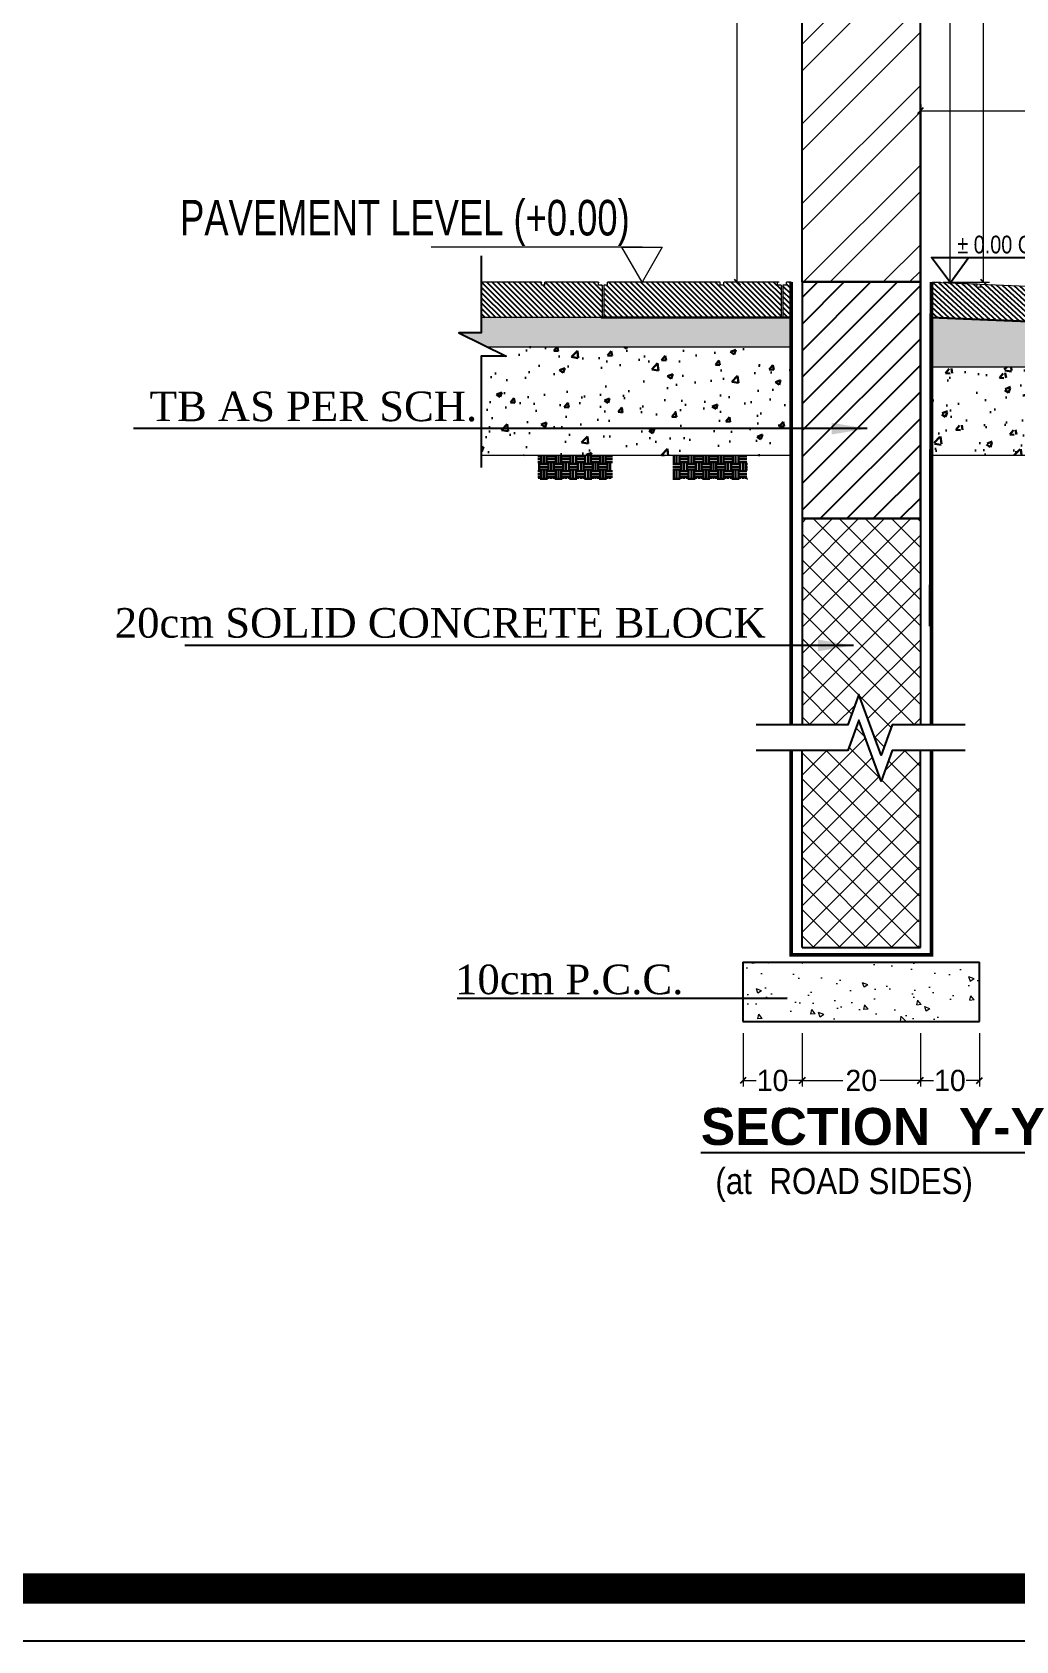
# Model space of a CAD drawing. Header units: centimetres. Extents: x 7997 to 116674, y 1017 to 13844.
# Drawn here: x 112222 to 113054, y 8084 to 9444 of the extents above; entities that cross this region are included whole.
import ezdxf

# ---------------------------------------------------------------- set-up
doc = ezdxf.new("R2010")
doc.units = ezdxf.units.CM
doc.header["$LTSCALE"] = 200
doc.header["$PDMODE"] = 2
for name, color, linetype, lineweight in [('A-DIM-IN', 1, 'Continuous', 5), ('HA', 251, 'Continuous', 0), ('HAT', 8, 'Continuous', 9), ('HATCH', 8, 'Continuous', 5), ('TEXT', 6, 'Continuous', 18), ('W', 2, 'Continuous', 20), ('WALL', 3, 'Continuous', 25), ('WLL', 6, 'Continuous', 30)]:
    doc.layers.add(name, color=color, linetype=linetype, lineweight=lineweight)
for name, color, linetype in [('A_DIM-AXIS', 1, 'Continuous'), ('ARROW', 8, 'Continuous'), ('COL', 1, 'Continuous'), ('CONC', 3, 'Continuous'), ('DIM', 11, 'Continuous'), ('L-LANDSCAPE', 11, 'Continuous'), ('MAMBARENE', 7, 'Continuous'), ('Section', 7, 'Continuous'), ('STT-COL-DET', 5, 'Continuous'), ('TITEL', 4, 'Continuous')]:
    doc.layers.add(name, color=color, linetype=linetype)
doc.styles.add('EN-SCL-DIM', font='swisscl.ttf')
doc.styles.add('SANSSERIFBOLD', font='SASB____.pfb', dxfattribs={"height": 0.7})
doc.styles.get("Standard").update_dxf_attribs({"font": 'arial.ttf'})
doc.styles.add('STYLE1', font='times.ttf')
doc.styles.add('T2', font='')
doc.styles.add('XX-Z6-101$0$Arial-0.8', font='arial.ttf', dxfattribs={"width": 0.8})
doc.styles.get('T2').set_extended_font_data('Elisia')
doc.dimstyles.new('5TH', dxfattribs={"dimtxt": 18, "dimasz": 5, "dimexe": 5, "dimexo": 10, "dimgap": 1, "dimtad": 0, "dimdec": 0, "dimlfac": 0.2, "dimdsep": 46, "dimtxsty": 'T2', "dimblk1": 'OBLIQUE', "dimblk2": 'OBLIQUE', "dimsah": 1, "dimcen": 0.09, "dimclrd": 4, "dimclre": 4, "dimclrt": 11, "dimadec": 0, "dimazin": 0, "dimtfac": 1, "dimtdec": 0, "dimtofl": 0, "dimtmove": 1, "dimatfit": 2, "dimldrblk": 'OPEN30', "dimfxl": 0, "dimtolj": 1, "dimtzin": 0, "dimlwd": 5, "dimlwe": 5, "dimarcsym": 0})
doc.dimstyles.new('D15-1-100', dxfattribs={"dimtxt": 3, "dimasz": 4, "dimexe": 0.1, "dimexo": 0.25, "dimgap": 3, "dimtad": 1, "dimdec": 0, "dimzin": 3, "dimdsep": 46, "dimlunit": 4, "dimtxsty": 'Standard', "dimblk2": 'OBLIQUE', "dimcen": 0, "dimclrd": 8, "dimclre": 8, "dimclrt": 256, "dimadec": 0, "dimazin": 0, "dimtfac": 1, "dimtdec": 0, "dimtix": 1, "dimtmove": 2, "dimatfit": 3, "dimfxl": 0, "dimtolj": 1, "dimtzin": 13, "dimlwd": -1, "dimlwe": -1, "dimarcsym": 0})
doc.dimstyles.new('NORMAL', dxfattribs={"dimtxt": 18, "dimasz": 5, "dimexe": 5, "dimexo": 5, "dimgap": 1, "dimtad": 0, "dimdec": 0, "dimdsep": 46, "dimtxsty": 'T2', "dimblk1": 'OBLIQUE', "dimblk2": 'OBLIQUE', "dimsah": 1, "dimcen": 0.09, "dimclrd": 4, "dimclre": 4, "dimclrt": 6, "dimadec": 0, "dimazin": 0, "dimtfac": 1, "dimtdec": 0, "dimtofl": 0, "dimtmove": 1, "dimatfit": 2, "dimldrblk": 'OPEN30', "dimfxl": 0, "dimtolj": 1, "dimtzin": 0, "dimlwd": 5, "dimlwe": 5, "dimarcsym": 0})

# ---------------------------------------------------------------- blocks, each defined once
blk = doc.blocks.new('_OBLIQUE')
at = {"color": 0, "linetype": 'ByBlock'}
blk.add_line((-0.5, -0.5), (0.5, 0.5), dxfattribs=at)
blk = doc.blocks.new('*D1553')
at = {"layer": 'Defpoints', "color": 0, "transparency": 16777216}
for p in [(112823.6, 8607.6), (112873.6, 8607.6), (112823.6, 8557.6)]:
    blk.add_point(p, dxfattribs=at)
at = {"layer": 'DIM', "color": 4, "lineweight": 5, "transparency": 16777216}
for p, q in [((112823.6, 8597.6), (112823.6, 8552.6)), ((112873.6, 8597.6), (112873.6, 8552.6)), ((112823.6, 8557.6), (112834.7, 8557.6)), ((112873.6, 8557.6), (112862.4, 8557.6))]:
    blk.add_line(p, q, dxfattribs=at)
at = {"layer": 'DIM', "color": 4, "lineweight": 5, "transparency": 16777216, "xscale": 5, "yscale": 5, "zscale": 5, "rotation": 180}
blk.add_blockref('_OBLIQUE', (112823.6, 8557.6), dxfattribs=at)
at = {"layer": 'DIM', "color": 4, "lineweight": 5, "transparency": 16777216, "xscale": 5, "yscale": 5, "zscale": 5}
blk.add_blockref('_OBLIQUE', (112873.6, 8557.6), dxfattribs=at)
at = {"layer": 'DIM', "color": 11, "transparency": 16777216, "insert": (112848.6, 8557.6), "char_height": 18, "attachment_point": 5, "style": 'T2'}
blk.add_mtext('\\A1;10', dxfattribs=at)
blk = doc.blocks.new('_Open30')
at = {"color": 0, "linetype": 'ByBlock', "lineweight": -2}
for p, q in [((-1, 0.27), (0, 0)), ((0, 0), (-1, -0.27)), ((0, 0), (-1, 0))]:
    blk.add_line(p, q, dxfattribs=at)
blk = doc.blocks.new('*D1554')
at = {"layer": 'Defpoints', "color": 0, "transparency": 16777216}
for p in [(112973.6, 8607.6), (113023.6, 8607.6), (113023.6, 8557.6)]:
    blk.add_point(p, dxfattribs=at)
at = {"layer": 'DIM', "color": 4, "lineweight": 5, "transparency": 16777216}
for p, q in [((112973.6, 8597.6), (112973.6, 8552.6)), ((113023.6, 8597.6), (113023.6, 8552.6)), ((112973.6, 8557.6), (112984.7, 8557.6)), ((113023.6, 8557.6), (113012.4, 8557.6))]:
    blk.add_line(p, q, dxfattribs=at)
at = {"layer": 'DIM', "color": 4, "lineweight": 5, "transparency": 16777216, "xscale": 5, "yscale": 5, "zscale": 5, "rotation": 180}
blk.add_blockref('_OBLIQUE', (112973.6, 8557.6), dxfattribs=at)
at = {"layer": 'DIM', "color": 4, "lineweight": 5, "transparency": 16777216, "xscale": 5, "yscale": 5, "zscale": 5}
blk.add_blockref('_OBLIQUE', (113023.6, 8557.6), dxfattribs=at)
at = {"layer": 'DIM', "color": 11, "transparency": 16777216, "insert": (112998.6, 8557.6), "char_height": 18, "attachment_point": 5, "style": 'T2'}
blk.add_mtext('\\A1;10', dxfattribs=at)
blk = doc.blocks.new('*D1555')
at = {"layer": 'Defpoints', "color": 0, "transparency": 16777216}
for p in [(112873.6, 8607.6), (112973.6, 8607.6), (112973.6, 8557.6)]:
    blk.add_point(p, dxfattribs=at)
at = {"layer": 'DIM', "color": 4, "lineweight": 5, "transparency": 16777216}
for p, q in [((112873.6, 8597.6), (112873.6, 8552.6)), ((112973.6, 8597.6), (112973.6, 8552.6)), ((112873.6, 8557.6), (112908, 8557.6)), ((112973.6, 8557.6), (112939.2, 8557.6))]:
    blk.add_line(p, q, dxfattribs=at)
at = {"layer": 'DIM', "color": 4, "lineweight": 5, "transparency": 16777216, "xscale": 5, "yscale": 5, "zscale": 5, "rotation": 180}
blk.add_blockref('_OBLIQUE', (112873.6, 8557.6), dxfattribs=at)
at = {"layer": 'DIM', "color": 4, "lineweight": 5, "transparency": 16777216, "xscale": 5, "yscale": 5, "zscale": 5}
blk.add_blockref('_OBLIQUE', (112973.6, 8557.6), dxfattribs=at)
at = {"layer": 'DIM', "color": 11, "transparency": 16777216, "insert": (112923.6, 8557.6), "char_height": 18, "attachment_point": 5, "style": 'T2'}
blk.add_mtext('\\A1;20', dxfattribs=at)
blk = doc.blocks.new('*X1551')
at = {"color": 0}
for p, q in [((-5507.6, 1093.8), (-5500, 1093.8)), ((-5496.9, 1071.9), (-5496.9, 1094.5)), ((-5487.5, 1071.9), (-5487.5, 1094.5)), ((-5478.1, 1071.9), (-5478.1, 1094.5)), ((-5475, 1093.8), (-5450, 1093.8)), ((-5446.9, 1071.9), (-5446.9, 1094.5)), ((-5437.5, 1071.9), (-5437.5, 1094.5)), ((-5428.1, 1071.9), (-5428.1, 1094.5)), ((-5425, 1093.8), (-5400, 1093.8)), ((-5396.9, 1071.9), (-5396.9, 1094.5)), ((-5387.5, 1071.9), (-5387.5, 1094.5)), ((-5378.1, 1071.9), (-5378.1, 1094.5)), ((-5375, 1093.8), (-5350, 1093.8)), ((-5346.9, 1071.9), (-5346.9, 1094.5)), ((-5337.5, 1071.9), (-5337.5, 1094.5)), ((-5328.1, 1071.9), (-5328.1, 1094.5)), ((-5325, 1093.8), (-5300, 1093.8)), ((-5296.9, 1071.9), (-5296.9, 1094.5)), ((-5287.5, 1071.9), (-5287.5, 1094.5)), ((-5278.1, 1071.9), (-5278.1, 1094.5)), ((-5275, 1093.8), (-5254.4, 1093.8)), ((-5050.8, 1093.8), (-5050, 1093.8)), ((-5046.9, 1071.9), (-5046.9, 1094.5)), ((-5037.5, 1071.9), (-5037.5, 1094.5)), ((-5028.1, 1071.9), (-5028.1, 1094.5)), ((-5025, 1093.8), (-5000, 1093.8)), ((-4996.9, 1071.9), (-4996.9, 1094.5)), ((-4987.5, 1071.9), (-4987.5, 1094.5)), ((-4978.1, 1071.9), (-4978.1, 1094.5)), ((-4975, 1093.8), (-4950, 1093.8)), ((-4946.9, 1071.9), (-4946.9, 1094.5)), ((-4937.5, 1071.9), (-4937.5, 1094.5)), ((-4928.1, 1071.9), (-4928.1, 1094.5)), ((-4925, 1093.8), (-4900, 1093.8)), ((-4896.9, 1071.9), (-4896.9, 1094.5)), ((-4887.5, 1071.9), (-4887.5, 1094.5)), ((-4878.1, 1071.9), (-4878.1, 1094.5)), ((-4875, 1093.8), (-4850, 1093.8)), ((-4846.9, 1071.9), (-4846.9, 1094.5)), ((-4837.5, 1071.9), (-4837.5, 1094.5)), ((-4828.1, 1071.9), (-4828.1, 1094.5)), ((-4825, 1093.8), (-4800, 1093.8)), ((-5507.6, 1084.4), (-5500, 1084.4)), ((-5507.6, 1075), (-5500, 1075)), ((-5507.6, 1043.8), (-5500, 1043.8)), ((-5503.1, 1046.9), (-5503.1, 1071.9)), ((-5500, 1068.8), (-5475, 1068.8)), ((-5500, 1059.4), (-5475, 1059.4)), ((-5500, 1050), (-5475, 1050)), ((-5496.9, 1021.9), (-5496.9, 1046.9)), ((-5487.5, 1021.9), (-5487.5, 1046.9)), ((-5478.1, 1021.9), (-5478.1, 1046.9)), ((-5475, 1084.4), (-5450, 1084.4)), ((-5475, 1075), (-5450, 1075)), ((-5475, 1043.8), (-5450, 1043.8)), ((-5471.9, 1046.9), (-5471.9, 1071.9)), ((-5462.5, 1046.9), (-5462.5, 1071.9)), ((-5453.1, 1046.9), (-5453.1, 1071.9)), ((-5450, 1068.8), (-5425, 1068.8)), ((-5450, 1059.4), (-5425, 1059.4)), ((-5450, 1050), (-5425, 1050)), ((-5446.9, 1021.9), (-5446.9, 1046.9)), ((-5437.5, 1021.9), (-5437.5, 1046.9)), ((-5428.1, 1021.9), (-5428.1, 1046.9)), ((-5425, 1084.4), (-5400, 1084.4)), ((-5425, 1075), (-5400, 1075)), ((-5425, 1043.8), (-5400, 1043.8)), ((-5421.9, 1046.9), (-5421.9, 1071.9)), ((-5412.5, 1046.9), (-5412.5, 1071.9)), ((-5403.1, 1046.9), (-5403.1, 1071.9)), ((-5400, 1068.8), (-5375, 1068.8)), ((-5400, 1059.4), (-5375, 1059.4)), ((-5400, 1050), (-5375, 1050)), ((-5396.9, 1021.9), (-5396.9, 1046.9)), ((-5387.5, 1021.9), (-5387.5, 1046.9)), ((-5378.1, 1021.9), (-5378.1, 1046.9)), ((-5375, 1084.4), (-5350, 1084.4)), ((-5375, 1075), (-5350, 1075)), ((-5375, 1043.8), (-5350, 1043.8)), ((-5371.9, 1046.9), (-5371.9, 1071.9)), ((-5362.5, 1046.9), (-5362.5, 1071.9)), ((-5353.1, 1046.9), (-5353.1, 1071.9)), ((-5350, 1068.8), (-5325, 1068.8)), ((-5350, 1059.4), (-5325, 1059.4)), ((-5350, 1050), (-5325, 1050)), ((-5346.9, 1021.9), (-5346.9, 1046.9)), ((-5337.5, 1021.9), (-5337.5, 1046.9)), ((-5328.1, 1021.9), (-5328.1, 1046.9)), ((-5325, 1084.4), (-5300, 1084.4)), ((-5325, 1075), (-5300, 1075)), ((-5325, 1043.8), (-5300, 1043.8)), ((-5321.9, 1046.9), (-5321.9, 1071.9)), ((-5312.5, 1046.9), (-5312.5, 1071.9)), ((-5303.1, 1046.9), (-5303.1, 1071.9)), ((-5300, 1068.8), (-5275, 1068.8)), ((-5300, 1059.4), (-5275, 1059.4)), ((-5300, 1050), (-5275, 1050)), ((-5296.9, 1021.9), (-5296.9, 1046.9)), ((-5287.5, 1021.9), (-5287.5, 1046.9)), ((-5278.1, 1021.9), (-5278.1, 1046.9)), ((-5275, 1084.4), (-5254.4, 1084.4)), ((-5275, 1075), (-5254.4, 1075)), ((-5275, 1043.8), (-5254.4, 1043.8)), ((-5271.9, 1046.9), (-5271.9, 1071.9)), ((-5262.5, 1046.9), (-5262.5, 1071.9)), ((-5050.8, 1084.4), (-5050, 1084.4)), ((-5050.8, 1075), (-5050, 1075)), ((-5050.8, 1043.8), (-5050, 1043.8)), ((-5050, 1068.8), (-5025, 1068.8)), ((-5050, 1059.4), (-5025, 1059.4)), ((-5050, 1050), (-5025, 1050)), ((-5046.9, 1021.9), (-5046.9, 1046.9)), ((-5037.5, 1021.9), (-5037.5, 1046.9)), ((-5028.1, 1021.9), (-5028.1, 1046.9)), ((-5025, 1084.4), (-5000, 1084.4)), ((-5025, 1075), (-5000, 1075)), ((-5025, 1043.8), (-5000, 1043.8)), ((-5021.9, 1046.9), (-5021.9, 1071.9)), ((-5012.5, 1046.9), (-5012.5, 1071.9)), ((-5003.1, 1046.9), (-5003.1, 1071.9)), ((-5000, 1068.8), (-4975, 1068.8)), ((-5000, 1059.4), (-4975, 1059.4)), ((-5000, 1050), (-4975, 1050)), ((-4996.9, 1021.9), (-4996.9, 1046.9)), ((-4987.5, 1021.9), (-4987.5, 1046.9)), ((-4978.1, 1021.9), (-4978.1, 1046.9)), ((-4975, 1084.4), (-4950, 1084.4)), ((-4975, 1075), (-4950, 1075)), ((-4975, 1043.8), (-4950, 1043.8)), ((-4971.9, 1046.9), (-4971.9, 1071.9)), ((-4962.5, 1046.9), (-4962.5, 1071.9)), ((-4953.1, 1046.9), (-4953.1, 1071.9)), ((-4950, 1068.8), (-4925, 1068.8)), ((-4950, 1059.4), (-4925, 1059.4)), ((-4950, 1050), (-4925, 1050)), ((-4946.9, 1021.9), (-4946.9, 1046.9)), ((-4937.5, 1021.9), (-4937.5, 1046.9)), ((-4928.1, 1021.9), (-4928.1, 1046.9)), ((-4925, 1084.4), (-4900, 1084.4)), ((-4925, 1075), (-4900, 1075)), ((-4925, 1043.8), (-4900, 1043.8)), ((-4921.9, 1046.9), (-4921.9, 1071.9)), ((-4912.5, 1046.9), (-4912.5, 1071.9)), ((-4903.1, 1046.9), (-4903.1, 1071.9)), ((-4900, 1068.8), (-4875, 1068.8)), ((-4900, 1059.4), (-4875, 1059.4)), ((-4900, 1050), (-4875, 1050)), ((-4896.9, 1021.9), (-4896.9, 1046.9)), ((-4887.5, 1021.9), (-4887.5, 1046.9)), ((-4878.1, 1021.9), (-4878.1, 1046.9)), ((-4875, 1084.4), (-4850, 1084.4)), ((-4875, 1075), (-4850, 1075)), ((-4875, 1043.8), (-4850, 1043.8)), ((-4871.9, 1046.9), (-4871.9, 1071.9)), ((-4862.5, 1046.9), (-4862.5, 1071.9)), ((-4853.1, 1046.9), (-4853.1, 1071.9)), ((-4850, 1068.8), (-4825, 1068.8)), ((-4850, 1059.4), (-4825, 1059.4)), ((-4850, 1050), (-4825, 1050)), ((-4846.9, 1021.9), (-4846.9, 1046.9)), ((-4837.5, 1021.9), (-4837.5, 1046.9)), ((-4828.1, 1021.9), (-4828.1, 1046.9)), ((-4825, 1084.4), (-4800, 1084.4)), ((-4825, 1075), (-4800, 1075)), ((-4825, 1043.8), (-4800, 1043.8)), ((-4821.9, 1046.9), (-4821.9, 1071.9)), ((-4812.5, 1046.9), (-4812.5, 1071.9)), ((-4803.1, 1046.9), (-4803.1, 1071.9)), ((-4800, 1068.8), (-4797.5, 1068.8)), ((-4800, 1059.4), (-4797.5, 1059.4)), ((-4800, 1050), (-4797.5, 1050)), ((-5507.6, 1034.4), (-5500, 1034.4)), ((-5507.6, 1025), (-5500, 1025)), ((-5503.1, 1018.4), (-5503.1, 1021.9)), ((-5500, 1018.8), (-5475, 1018.8)), ((-5475, 1034.4), (-5450, 1034.4)), ((-5475, 1025), (-5450, 1025)), ((-5471.9, 1018.4), (-5471.9, 1021.9)), ((-5462.5, 1018.4), (-5462.5, 1021.9)), ((-5453.1, 1018.4), (-5453.1, 1021.9)), ((-5450, 1018.8), (-5425, 1018.8)), ((-5425, 1034.4), (-5400, 1034.4)), ((-5425, 1025), (-5400, 1025)), ((-5421.9, 1018.4), (-5421.9, 1021.9)), ((-5412.5, 1018.4), (-5412.5, 1021.9)), ((-5403.1, 1018.4), (-5403.1, 1021.9)), ((-5400, 1018.8), (-5375, 1018.8)), ((-5375, 1034.4), (-5350, 1034.4)), ((-5375, 1025), (-5350, 1025)), ((-5371.9, 1018.4), (-5371.9, 1021.9)), ((-5362.5, 1018.4), (-5362.5, 1021.9)), ((-5353.1, 1018.4), (-5353.1, 1021.9)), ((-5350, 1018.8), (-5325, 1018.8)), ((-5325, 1034.4), (-5300, 1034.4)), ((-5325, 1025), (-5300, 1025)), ((-5321.9, 1018.4), (-5321.9, 1021.9)), ((-5312.5, 1018.4), (-5312.5, 1021.9)), ((-5303.1, 1018.4), (-5303.1, 1021.9)), ((-5300, 1018.8), (-5275, 1018.8)), ((-5275, 1034.4), (-5254.4, 1034.4)), ((-5275, 1025), (-5254.4, 1025)), ((-5271.9, 1018.4), (-5271.9, 1021.9)), ((-5262.5, 1018.4), (-5262.5, 1021.9)), ((-5050.8, 1034.4), (-5050, 1034.4)), ((-5050.8, 1025), (-5050, 1025)), ((-5050, 1018.8), (-5025, 1018.8)), ((-5025, 1034.4), (-5000, 1034.4)), ((-5025, 1025), (-5000, 1025)), ((-5021.9, 1018.4), (-5021.9, 1021.9)), ((-5012.5, 1018.4), (-5012.5, 1021.9)), ((-5003.1, 1018.4), (-5003.1, 1021.9)), ((-5000, 1018.8), (-4975, 1018.8)), ((-4975, 1034.4), (-4950, 1034.4)), ((-4975, 1025), (-4950, 1025)), ((-4971.9, 1018.4), (-4971.9, 1021.9)), ((-4962.5, 1018.4), (-4962.5, 1021.9)), ((-4953.1, 1018.4), (-4953.1, 1021.9)), ((-4950, 1018.8), (-4925, 1018.8)), ((-4925, 1034.4), (-4900, 1034.4)), ((-4925, 1025), (-4900, 1025)), ((-4921.9, 1018.4), (-4921.9, 1021.9)), ((-4912.5, 1018.4), (-4912.5, 1021.9)), ((-4903.1, 1018.4), (-4903.1, 1021.9)), ((-4900, 1018.8), (-4875, 1018.8)), ((-4875, 1034.4), (-4850, 1034.4)), ((-4875, 1025), (-4850, 1025)), ((-4871.9, 1018.4), (-4871.9, 1021.9)), ((-4862.5, 1018.4), (-4862.5, 1021.9)), ((-4853.1, 1018.4), (-4853.1, 1021.9)), ((-4850, 1018.8), (-4825, 1018.8)), ((-4825, 1034.4), (-4800, 1034.4)), ((-4825, 1025), (-4800, 1025)), ((-4821.9, 1018.4), (-4821.9, 1021.9)), ((-4812.5, 1018.4), (-4812.5, 1021.9)), ((-4803.1, 1018.4), (-4803.1, 1021.9)), ((-4800, 1018.8), (-4797.5, 1018.8))]:
    blk.add_line(p, q, dxfattribs=at)
blk = doc.blocks.new('FDGG')
at = {"layer": 'A-DIM-IN', "color": 4, "ltscale": 1000}
blk.add_line((434234.7, -5693.8), (434829, -5693.8), dxfattribs=at)
blk.add_lwpolyline([(434234.7, -5792.5), (434291.7, -5693.8), (434177.7, -5693.8), (434234.7, -5792.5)], dxfattribs=at)
at = {"layer": 'A-DIM-IN', "ltscale": 1000, "style": 'EN-SCL-DIM'}
blk.add_attdef('TOPOFFENCE', (434212.9, -5661.1), '', height=100, dxfattribs=at)
blk = doc.blocks.new('*D1557')
at = {"layer": 'Defpoints', "color": 0, "transparency": 16777216}
for p in [(112973.6, 9377.2), (112973.6, 9339.6), (113450.1, 9339.6, 0)]:
    blk.add_point(p, dxfattribs=at)
at = {"layer": 'WALL', "color": 4, "lineweight": 5, "transparency": 16777216}
for p, q in [((112973.6, 9344.6), (112973.6, 9382.2)), ((113450.1, 9344.6), (113450.1, 9382.2)), ((112973.6, 9377.2), (113129.5, 9377.2)), ((113450.1, 9377.2), (113294.3, 9377.2))]:
    blk.add_line(p, q, dxfattribs=at)
at = {"layer": 'WALL', "color": 4, "lineweight": 5, "transparency": 16777216, "xscale": 5, "yscale": 5, "zscale": 5, "rotation": 180}
blk.add_blockref('_OBLIQUE', (112973.6, 9377.2), dxfattribs=at)
at = {"layer": 'WALL', "color": 4, "lineweight": 5, "transparency": 16777216, "xscale": 5, "yscale": 5, "zscale": 5}
blk.add_blockref('_OBLIQUE', (113450.1, 9377.2), dxfattribs=at)
at = {"layer": 'WALL', "color": 6, "transparency": 16777216, "insert": (113211.9, 9377.2), "char_height": 18, "attachment_point": 5, "style": 'T2'}
blk.add_mtext('\\A1;{\\fArial|b0|i0|c0|p34;\\H0.75x;\\W0.85;\\C11;VARIOUS WALK WAY}', dxfattribs=at)
blk = doc.blocks.new('*D1559')
at = {"layer": 'COL', "color": 4, "lineweight": 5, "transparency": 16777216}
for p, q in [((112863.6, 10433.1), (112813.6, 10433.1)), ((112818.6, 10433.1), (112818.6, 9857)), ((112818.6, 9232.6), (112818.6, 9808.7)), ((112854.2, 9232.6), (112813.6, 9232.6))]:
    blk.add_line(p, q, dxfattribs=at)
at = {"layer": 'Defpoints', "color": 0, "transparency": 16777216}
for p in [(112873.6, 10433.1), (112818.6, 9232.6), (112864.2, 9232.6)]:
    blk.add_point(p, dxfattribs=at)
at = {"layer": 'COL', "color": 4, "lineweight": 5, "transparency": 16777216, "xscale": 5, "yscale": 5, "zscale": 5}
for p, rotation in [((112818.6, 10433.1), 90), ((112818.6, 9232.6), 270)]:
    blk.add_blockref('_OBLIQUE', p, dxfattribs=dict(at, rotation=rotation))
at = {"layer": 'COL', "color": 11, "transparency": 16777216, "insert": (112818.6, 9832.9), "char_height": 18, "attachment_point": 5, "rotation": 90, "style": 'T2'}
blk.add_mtext('\\A1;240', dxfattribs=at)
blk = doc.blocks.new('*D1560')
at = {"layer": 'COL', "color": 4, "lineweight": 5, "transparency": 16777216}
for p, q in [((112983.6, 10533.1), (113032, 10533.1)), ((113027, 10533.1), (113027, 9907)), ((113027, 9232.6), (113027, 9858.7)), ((112993, 9232.6), (113032, 9232.6))]:
    blk.add_line(p, q, dxfattribs=at)
at = {"layer": 'Defpoints', "color": 0, "transparency": 16777216}
for p in [(112973.6, 10533.1), (112983, 9232.6), (113027, 9232.6)]:
    blk.add_point(p, dxfattribs=at)
at = {"layer": 'COL', "color": 4, "lineweight": 5, "transparency": 16777216, "xscale": 5, "yscale": 5, "zscale": 5}
for p, rotation in [((113027, 10533.1), 90), ((113027, 9232.6), 270)]:
    blk.add_blockref('_OBLIQUE', p, dxfattribs=dict(at, rotation=rotation))
at = {"layer": 'COL', "color": 11, "transparency": 16777216, "insert": (113027, 9882.9), "char_height": 18, "attachment_point": 5, "rotation": 90, "style": 'T2'}
blk.add_mtext('\\A1;260', dxfattribs=at)
blk = doc.blocks.new('08-TITLE SHEET-selattin', base_point=(45714.81, -203081.37))
at = {"color": 0}
blk.add_lwpolyline([(51244.81, -203081.37), (45714.81, -203081.37), (45714.81, -206921.37), (51244.81, -206921.37)], close=True, dxfattribs=at)
at = {"color": 0, "linetype": 'ByBlock', "const_width": 17.04}
blk.add_lwpolyline([(45744.29, -206891.89), (51215.34, -206891.89), (51215.34, -203110.84), (45744.29, -203110.84)], close=True, dxfattribs=at)
at = {"layer": 'HA', "ltscale": 1.2}
blk.add_lwpolyline([(45714.81, -203081.37), (51244.81, -203081.37), (51244.81, -206921.37), (45714.81, -206921.37)], close=True, dxfattribs=at)

msp = doc.modelspace()

# ---------------------------------------------------------------- hatches: boundary and pattern name
at = {"layer": 'A_DIM-AXIS'}
h = msp.add_hatch(dxfattribs=at)
h.set_pattern_fill('ANSI31', color=253, angle=90, style=0)
h.set_pattern_definition([(135, (-254057.245, -1210806.7048), (-2.24506403, -2.24506403), [])])
h.paths.add_polyline_path([(112938.3323, 9222.7689, 1), (112937.0218, 9222.7689, 1)], flags=16)
h.paths.add_polyline_path([(112706.013, 9230.0755), (112709.0086, 9230.0755), (112709.0086, 9232.5718), (112804.3673, 9232.5718), (112804.3673, 9230.0755), (112807.3628, 9230.0755), (112807.3628, 9232.5718), (112852.7955, 9232.5718), (112852.7955, 9230.0755), (112855.7911, 9230.0755), (112855.7911, 9202.6161), (112706.013, 9202.6161)])
h.paths.add_polyline_path([(112602.2146, 9232.5718), (112653.0914, 9232.5718), (112653.0914, 9230.0755), (112656.087, 9230.0755), (112656.087, 9232.5718), (112701.5196, 9232.5718), (112701.5196, 9230.0755), (112704.5152, 9230.0755), (112704.5152, 9202.6161), (112602.2146, 9202.6161)])
h.paths.add_polyline_path([(112864.2078, 9232.5718), (112864.2078, 9202.6161), (112857.2889, 9202.6161), (112857.2889, 9230.0755), (112860.2844, 9230.0755), (112860.2844, 9232.5718)])
h = msp.add_hatch(dxfattribs=at)
h.set_pattern_fill('ANSI31', color=253, angle=92.4538112, style=0)
h.set_pattern_definition([(137.45381124, (-201358.6674, -1226347.1578), (-2.146885283, -2.339125602), [])])
h.paths.add_polyline_path([(112982.5992, 9202.6727), (112983.8817, 9232.6009), (113021.6073, 9230.9842), (113021.5004, 9228.4902), (113024.4933, 9228.3619), (113024.6001, 9230.8559), (113069.9912, 9228.9108), (113069.8843, 9226.4168), (113072.8771, 9226.2885), (113071.7015, 9198.8544)])
at = {"layer": 'HAT'}
h = msp.add_hatch(dxfattribs=at)
h.set_pattern_fill('ANSI32', color=8, scale=5)
h.set_pattern_definition([(45, (8865.637, 1267.38), (-33.67596, 33.67596), []), (45, (8888.09, 1267.38), (-33.67596, 33.67596), [])])
h.paths.add_polyline_path([(112973.5831, 9232.6404), (112873.583, 9232.6404), (112873.5829, 10433.096), (112973.583, 10433.096)])
h = msp.add_hatch(dxfattribs=at)
h.set_pattern_fill('AR-SAND', color=256, scale=0.1)
h.set_pattern_definition([(37.5, (-254332.646, -1211750.9274), (-0.16000313, 4.894132373), [0, -3.8608, 0, -4.318, 0, -4.1275]), (7.5, (-254332.646, -1211750.9274), (4.49523283, 7.168251006), [0, -2.0828, 0, -3.4798, 0, -1.3335]), (327.5, (-254335.7702, -1211750.9274), (7.909923702, 0.014371847), [0, -1.27, 0, -4.572, 0, -5.969]), (317.5, (-254335.77, -1211750.9274), (7.635564525, 2.229293233), [0, -0.635, 0, -2.9972, 0, -3.429])])
h.paths.add_polyline_path([(112864.2078, 9202.6161), (112864.2078, 9177.6531), (112607.7565, 9177.6531), (112583.3647, 9189.6815), (112602.2146, 9189.6815), (112602.2146, 9202.6161)])
h = msp.add_hatch(dxfattribs=at)
h.set_pattern_fill('AR-SAND', color=256, scale=0.1)
h.set_pattern_definition([(37.5, (-254050.219, -1210823.356), (-0.16000313, 4.894132373), [0, -3.8608, 0, -4.318, 0, -4.1275]), (7.5, (-254050.219, -1210823.356), (4.49523283, 7.168251006), [0, -2.0828, 0, -3.4798, 0, -1.3335]), (327.5, (-254053.343, -1210823.356), (7.909923702, 0.014371847), [0, -1.27, 0, -4.572, 0, -5.969]), (317.5, (-254053.343, -1210823.356), (7.635564525, 2.229293233), [0, -0.635, 0, -2.9972, 0, -3.429])])
h.paths.add_polyline_path([(112982.2413, 9161.002), (112982.5992, 9202.6727), (113374.9757, 9185.9651), (113374.9757, 9161.002)])
at = {"layer": 'HATCH'}
h = msp.add_hatch(dxfattribs=at)
h.set_pattern_fill('ANSI37', color=8, scale=125, style=0)
h.set_pattern_definition([(45, (2571.296, -25502.255), (-11.0485435, 11.0485435), []), (135, (2571.296, -25502.255), (-11.0485435, -11.0485435), [])])
h.paths.add_polyline_path([(112873.5828, 9032.6404), (112973.5828, 9032.6404), (112973.5828, 8858.3401), (112949.8253, 8858.3401), (112940.4503, 8832.5825), (112921.7003, 8884.0977), (112912.3253, 8858.3401), (112873.5828, 8858.3401)])
h = msp.add_hatch(dxfattribs=at)
h.set_pattern_fill('ANSI37', color=8, scale=125, style=0)
h.set_pattern_definition([(135, (151044.757, 8935.754), (11.0485435, 11.0485435), []), (45, (151044.757, 8935.754), (11.0485435, -11.0485435), [])])
h.paths.add_polyline_path([(112972.3253, 8670.1404), (112873.5828, 8670.1404), (112873.5828, 8836.5787), (112912.3253, 8836.5787), (112921.7003, 8862.3363), (112940.4503, 8810.8211), (112949.8253, 8836.5787), (112972.8178, 8836.5787)])
at = {"layer": 'HATCH', "linetype": 'Continuous'}
h = msp.add_hatch(dxfattribs=at)
h.set_pattern_fill('AR-CONC', color=256, scale=6.25, style=0)
h.set_pattern_definition([(130, (56206.25, 22942.863), (-44.828761, -3.922008), [4.6875, -51.5625]), (185, (56206.25, 22942.863), (8.67196, 47.01201), [3.75, -41.25]), (79.5486, (56202.515, 22942.536), (-36.156836, 43.08997), [3.983762, -43.821382]), (133.8158, (56206.25, 22955.363), (-66.702566, -10.34494), [7.03125, -77.34375]), (83.3644, (56200.69, 22954.5), (-58.41642, 60.88237), [5.97564, -65.73206]), (188.8158, (56206.25, 22955.36), (-58.41637, 60.88241), [5.625, -61.875]), (159, (56200, 22952.238), (-37.30669, -25.16368), [4.6875, -51.5625]), (214, (56200, 22952.24), (-15.20721, 45.321878), [3.75, -41.25]), (108.5486, (56196.89, 22950.14), (-52.513914, 20.158156), [3.983762, -43.821382]), (142.5, (56206.25, 22942.863), (-0.759991, 20.805866), [0, -40.75, 0, -41.875, 0, -41.40625]), (172.5, (56206.25, 22942.863), (-16.441846, 24.650732), [0, -23.875, 0, -39.8125, 0, -15.78125]), (212.5, (56220.188, 22942.863), (-33.3639023, -1.4096795), [0, -15.625, 0, -48.75, 0, -64.6875]), (222.5, (56226.438, 22942.863), (-36.449136, 6.256561), [0, -20.3125, 0, -32.375, 0, -45.9375])])
h.paths.add_polyline_path([(112823.5828, 8607.6404), (112823.5828, 8657.6404), (113023.5828, 8657.6404), (113023.5828, 8607.6404)])
at = {"layer": 'WALL'}
h = msp.add_hatch(dxfattribs=at)
h.set_pattern_fill('ANSI31', color=8, scale=5)
h.set_pattern_definition([(45, (96788.928, 11342.235), (-11.22532, 11.22532), [])])
h.paths.add_polyline_path([(112873.5828, 9032.6404), (112973.5827, 9032.6404), (112973.5827, 9232.6404), (112873.5828, 9232.6404)])
at = {"layer": 'WLL', "linetype": 'Continuous'}
h = msp.add_hatch(dxfattribs=at)
h.set_pattern_fill('AR-CONC', color=8, scale=0.25)
h.set_pattern_definition([(50, (113483.378, 9102.764), (45.5462, -3.9848), [4.7625, -52.3875]), (355, (113483.38, 9102.764), (-8.8109, 47.7642), [3.81, -41.9101]), (100.4514, (113487.173, 9102.43), (36.7353, 43.7794), [4.0475, -44.5226]), (46.184, (113483.38, 9115.464), (67.7698, -10.5106), [7.1437, -78.5812]), (96.6356, (113489.025, 9114.59), (59.351, 61.8565), [6.0713, -66.784]), (351.184, (113483.38, 9115.464), (59.351, 61.8565), [5.715, -62.865]), (21, (113489.728, 9112.29), (37.9036, -25.5663), [4.7625, -52.3875]), (326, (113489.73, 9112.29), (15.4505, 46.047), [3.81, -41.91]), (71.4514, (113492.887, 9110.16), (53.354, 20.4807), [4.0475, -44.5225]), (37.5, (113483.378, 9102.764), (0.77215, 21.13876), [0, -41.402, 0, -42.545, 0, -42.06875]), (7.5, (113483.378, 9102.764), (16.7049, 25.04514), [0, -24.257, 0, -40.4495, 0, -16.03375]), (327.5, (113469.217, 9102.764), (33.89765, -1.4322), [0, -15.875, 0, -49.53, 0, -65.7225]), (317.5, (113462.867, 9102.764), (37.0323, 6.3566), [0, -20.6375, 0, -32.893, 0, -46.6725])])
h.paths.add_polyline_path([(112602.279, 9170.0484), (112623.1778, 9170.0484), (112607.7565, 9177.6531), (112864.2078, 9177.6531), (112864.2078, 9086.0443), (112602.279, 9086.0443)])
h = msp.add_hatch(dxfattribs=at)
h.set_pattern_fill('AR-CONC', color=8, scale=0.25)
h.set_pattern_definition([(50, (-254050.22, -1210823.356), (45.5461672, -3.9847714), [4.7625, -52.3875]), (355, (-254050.22, -1210823.356), (-8.8108554, 47.7642113), [3.81, -41.910146]), (100.4514447, (-254046.423, -1210823.69), (36.7353118, 43.779438), [4.0475022, -44.5225611]), (46.1842, (-254050.22, -1210810.656), (67.7697602, -10.510582), [7.14375, -78.58125]), (96.6355576, (-254044.57, -1210811.53), (59.3510335, 61.856531), [6.0712558, -66.783902]), (351.184151, (-254050.22, -1210810.656), (59.3510335, 61.856531), [5.7149918, -62.864933]), (21, (-254043.87, -1210813.83), (37.9035978, -25.5662995), [4.7625, -52.3875]), (326, (-254043.87, -1210813.83), (15.4505071, 46.0469915), [3.81, -41.91]), (71.451445, (-254040.71, -1210815.96), (53.3541048, 20.4806922), [4.0475022, -44.5224844]), (37.5, (-254050.219, -1210823.356), (0.77215081, 21.13875972), [0, -41.402, 0, -42.545, 0, -42.06875]), (7.5, (-254050.219, -1210823.356), (16.70491563, 25.0451437), [0, -24.257, 0, -40.4495, 0, -16.03375]), (327.5, (-254064.38, -1210823.356), (33.8976488, -1.432186), [0, -15.875, 0, -49.53, 0, -65.7225]), (317.5, (-254070.73, -1210823.356), (37.03229535, 6.35662276), [0, -20.6375, 0, -32.893, 0, -46.6725])])
h.paths.add_polyline_path([(113309.5482, 9119.2207), (113309.5482, 9137.6207), (113321.5482, 9137.6207), (113321.5482, 9119.2207)], flags=24)
h.paths.add_polyline_path([(112982.2413, 9086.113), (112982.2413, 9161.002), (113375.0572, 9161.002), (113375.0942, 9136.039), (113337.5312, 9136.039), (113331.5897, 9086.113)])

# ---------------------------------------------------------------- linework, layer by layer
at = {"linetype": 'Continuous'}
msp.add_lwpolyline([(108378.9784, 8084.0841), (116673.9784, 8084.0841), (116673.9784, 13844.0841), (108378.9784, 13844.0841)], close=True, dxfattribs=at)
at = {"layer": 'CONC'}
for p, q in [((112823.5828, 8657.6404, -0.0398), (113023.5828, 8657.6404, -0.0398)), ((112823.5828, 8657.6404, -0.0398), (112823.5828, 8607.6404, -0.0398)), ((113023.5828, 8607.6404, -0.0398), (113023.5828, 8657.6404, -0.0398)), ((112823.5828, 8607.6404, -0.0398), (113023.5828, 8607.6404, -0.0398))]:
    msp.add_line(p, q, dxfattribs=at)
at = {"layer": 'DIM', "elevation": -0.0398}
msp.add_lwpolyline([(112873.5828, 9032.6404), (112973.5827, 9032.6404), (112973.5827, 9232.6404), (112873.5828, 9232.6404)], close=True, dxfattribs=at)
at = {"layer": 'HAT', "color": 8, "elevation": -0.0398}
msp.add_lwpolyline([(112873.583, 10533.096), (112873.583, 10633.096), (112998.583, 10633.096), (112998.583, 9232.4485)], dxfattribs=at)
at = {"layer": 'L-LANDSCAPE', "elevation": 0.0957}
msp.add_lwpolyline([(112602.2146, 9254.7438), (112602.2146, 9189.6815), (112583.3647, 9189.6815), (112623.1778, 9170.0484), (112602.279, 9170.0484), (112602.279, 9075.739)], dxfattribs=at)
at = {"layer": 'L-LANDSCAPE'}
for points in [[(112998.9502, 9231.9551), (112982.9533, 9253.4505), (113014.6903, 9253.4505), (112998.9502, 9231.9551)], [(112982.9533, 9253.4505), (113115.1137, 9253.4505)]]:
    msp.add_lwpolyline(points, dxfattribs=at)
at = {"layer": 'MAMBARENE', "const_width": 3.125, "elevation": -0.0398}
for points in [[(112864.2078, 9232.5718), (112864.2078, 8858.3401)], [(112982.2413, 8941.6182), (112982.9578, 9232.6404)], [(112982.9578, 9232.6404), (112982.9578, 8858.3401)], [(112982.9578, 8836.5787), (112982.9578, 8663.8904), (112864.2078, 8663.8904), (112864.2078, 8836.5787)]]:
    msp.add_lwpolyline(points, dxfattribs=at)
at = {"layer": 'Section', "elevation": -0.0398}
for points in [[(113011.6237, 8858.3401), (112949.8253, 8858.3401), (112940.4503, 8832.5825), (112921.7003, 8884.0977), (112912.3253, 8858.3401), (112834.8404, 8858.3401)], [(113011.6237, 8836.5787), (112949.8253, 8836.5787), (112940.4503, 8810.8211), (112921.7003, 8862.3363), (112912.3253, 8836.5787), (112834.8404, 8836.5787)]]:
    msp.add_lwpolyline(points, dxfattribs=at)
at = {"layer": 'TEXT', "linetype": 'Continuous'}
for p, q in [((112973.5827, 9232.639, -0.0398), (112873.5827, 9232.639, -0.0398)), ((112873.5827, 9232.639, -0.0398), (112973.5827, 9232.639, -0.0398)), ((112873.5827, 9232.639, -0.0398), (112973.5827, 9232.639, -0.0398)), ((112973.5827, 9232.639, -0.0398), (112873.5827, 9232.639, -0.0398)), ((112873.5827, 9232.639, -0.0398), (112973.5827, 9232.639, -0.0398)), ((112873.5827, 9232.639, -0.0398), (112973.5827, 9232.639, -0.0398))]:
    msp.add_line(p, q, dxfattribs=at)
at = {"layer": 'W', "color": 6}
for p, q in [((112653.0914, 9232.5718, 0.0957), (112602.2146, 9232.5718, 0.0957)), ((112653.0914, 9230.0755, 0.0957), (112653.0914, 9232.5718, 0.0957)), ((112701.5196, 9232.5718, 0.0957), (112656.087, 9232.5718, 0.0957)), ((112656.087, 9230.0755, 0.0957), (112656.087, 9232.5718, 0.0957)), ((112701.5196, 9230.0755, 0.0957), (112701.5196, 9232.5718, 0.0957)), ((112804.3673, 9232.5718, 0.0957), (112709.0086, 9232.5718, 0.0957)), ((112709.0086, 9230.0755, 0.0957), (112709.0086, 9232.5718, 0.0957)), ((112804.3673, 9230.0755, 0.0957), (112804.3673, 9232.5718, 0.0957)), ((112852.7955, 9232.5718, 0.0957), (112807.3628, 9232.5718, 0.0957)), ((112807.3628, 9230.0755, 0.0957), (112807.3628, 9232.5718, 0.0957)), ((112852.7955, 9230.0755, 0.0957), (112852.7955, 9232.5718, 0.0957)), ((112864.2078, 9232.5718, 0.0957), (112860.2844, 9232.5718, 0.0957)), ((112860.2844, 9230.0755, 0.0957), (112860.2844, 9232.5718, 0.0957)), ((112983.8817, 9232.6009), (113219.6319, 9222.4982)), ((112990.5795, 9232.3138), (112983.8817, 9232.6009)), ((112983.8817, 9232.6009), (113021.6073, 9230.9842)), ((112656.087, 9230.0755, 0.0957), (112653.0914, 9230.0755, 0.0957)), ((112704.5152, 9230.0755, 0.0957), (112701.5196, 9230.0755, 0.0957)), ((112704.5152, 9230.0755, 0.0957), (112704.5152, 9202.6161, 0.0957)), ((112706.013, 9230.0755, 0.0957), (112706.013, 9202.6161, 0.0957)), ((112709.0086, 9230.0755, 0.0957), (112706.013, 9230.0755, 0.0957)), ((112807.3628, 9230.0755, 0.0957), (112804.3673, 9230.0755, 0.0957)), ((112855.7911, 9230.0755, 0.0957), (112852.7955, 9230.0755, 0.0957)), ((112855.7911, 9230.0755, 0.0957), (112855.7911, 9202.6161, 0.0957)), ((112857.2889, 9230.0755, 0.0957), (112857.2889, 9202.6161, 0.0957)), ((112860.2844, 9230.0755, 0.0957), (112857.2889, 9230.0755, 0.0957)), ((113021.5004, 9228.4902), (113021.6073, 9230.9842)), ((113021.5004, 9228.4902), (113024.4933, 9228.3619)), ((113024.4933, 9228.3619), (113024.6001, 9230.8559)), ((112704.5152, 9202.6161, 0.0957), (112602.2146, 9202.6161, 0.0957)), ((112855.7911, 9202.6161, 0.0957), (112703.5167, 9202.6161, 0.0957)), ((112864.2078, 9202.6161, 0.0957), (112857.2889, 9202.6161, 0.0957)), ((112982.5992, 9202.6727), (113221.3422, 9192.4418)), ((112864.2078, 9177.6531, 0.0957), (112607.7565, 9177.6531, 0.0957)), ((112982.2413, 9161.002), (113374.9757, 9161.002)), ((112864.2078, 9086.0443, 0.1355), (112602.279, 9086.0443, 0.1355)), ((112982.2413, 9086.113), (113331.5897, 9086.113))]:
    msp.add_line(p, q, dxfattribs=at)
at = {"layer": 'WALL'}
for p, q in [((112873.583, 9232.639, -0.0398), (112873.583, 10533.096, -0.0398)), ((112973.583, 9232.639, -0.0398), (112973.583, 10533.096, -0.0398)), ((112973.5827, 9382.6404, -0.0398), (112973.5827, 9232.6404, -0.0398))]:
    msp.add_line(p, q, dxfattribs=at)
at = {"layer": 'WALL', "color": 3}
for p, q in [((112873.5827, 9232.6404, -0.0398), (112873.5824, 8858.3401, -0.0398)), ((112973.5827, 9232.6404, -0.0398), (112973.5824, 8858.3401, -0.0398)), ((112973.5828, 9032.6404, -0.0398), (112873.5828, 9032.6404, -0.0398)), ((112873.5828, 8670.1404, -0.0398), (112973.5828, 8670.1404, -0.0398))]:
    msp.add_line(p, q, dxfattribs=at)
at = {"layer": 'WALL', "linetype": 'Continuous'}
for p, q in [((112973.5827, 9232.639, -0.0398), (112873.5827, 9232.639, -0.0398)), ((112873.5827, 9232.639, -0.0398), (112973.5827, 9232.639, -0.0398)), ((112873.5827, 9232.639, -0.0398), (112973.5827, 9232.639, -0.0398)), ((112973.5827, 9232.639, -0.0398), (112873.5827, 9232.639, -0.0398)), ((112873.5827, 9232.639, -0.0398), (112973.5827, 9232.639, -0.0398)), ((112873.5827, 9232.639, -0.0398), (112973.5827, 9232.639, -0.0398))]:
    msp.add_line(p, q, dxfattribs=at)
at = {"layer": 'WALL', "color": 3, "elevation": -0.0398}
for points in [[(112873.5828, 8670.1404), (112873.5828, 8836.5787)], [(112973.5828, 8670.1404), (112973.5828, 8836.5787)]]:
    msp.add_lwpolyline(points, dxfattribs=at)
at = {"layer": 'WLL', "color": 8, "linetype": 'Continuous'}
for p, q in [((112703.5167, 9202.6161, 0.0957), (112864.2078, 9202.6161, 0.0957)), ((113374.9757, 9185.9651), (112982.5992, 9202.6727))]:
    msp.add_line(p, q, dxfattribs=at)

# ---------------------------------------------------------------- block references
at = {"layer": 'DIM', "color": 0, "linetype": 'Continuous', "xscale": 1.5, "yscale": 1.5, "zscale": 1.5}
msp.add_blockref('08-TITLE SHEET-selattin', (108378.9784, 13844.0841), dxfattribs=at)
at = {"layer": 'STT-COL-DET', "color": 0}
ref = msp.add_blockref('FDGG', (243008.5838, 10970.3172, 0.238), dxfattribs=dict(at, xscale=-0.3000000025029294, yscale=0.3000000025029294, zscale=0.3000000025029294))
ref.add_attrib('TOPOFFENCE', 'PAVEMENT LEVEL (+0.00)', (112347.5142, 9271.9853, 0.238), dxfattribs={"layer": 'A-DIM-IN', "color": 6, "ltscale": 1000, "height": 30, "style": 'EN-SCL-DIM'})
at = {"layer": 'WLL', "color": 8, "linetype": 'Continuous', "xscale": 0.2496301775209986, "yscale": 0.2496301775209986, "zscale": 0.2496301775209986}
msp.add_blockref('*X1551', (114024.9557, 8812.0589, 0.1355), dxfattribs=at)

# ---------------------------------------------------------------- texts
at = {"layer": 'TEXT', "style": 'XX-Z6-101$0$Arial-0.8', "width": 0.8}
msp.add_text('%%P 0.00 G.L', height=15, dxfattribs=at).set_placement((113004.8635, 9256.7872))
at = {"layer": 'TEXT', "style": 'STYLE1'}
for s, p in [('TB AS PER SCH.', (112321.7843, 9115.0138, -0.0398)), ('20cm SOLID CONCRETE BLOCK', (112292.3378, 8932.0193, -0.0398)), ('10cm P.C.C.', (112580.1139, 8630.6409, -0.0398))]:
    msp.add_text(s, height=25, dxfattribs=at).set_placement(p)
at = {"layer": 'TITEL', "style": 'SANSSERIFBOLD'}
msp.add_text('%%USECTION  Y-Y', height=31.25, dxfattribs=at).set_placement((112787.8939, 8503.2027, 0.033))
at = {"layer": 'WALL', "color": 6, "style": 'T2', "width": 0.9}
msp.add_text('(at  ROAD SIDES)', height=22, dxfattribs=at).set_placement((112800.2573, 8461.6827, -0.0398))

# ---------------------------------------------------------------- dimensions: what is measured, and where the dimension line sits
at = {"layer": 'COL'}
for base, p1, p2, picture, middle in [((113027.0215, 9232.6404, -0.0398), (112973.583, 10533.096, -0.0398), (112982.9583, 9232.6404, -0.0398), '*D1560', (113027.0215, 9882.8682, -0.0398)), ((112818.5507, 9232.6404, -0.0398), (112873.583, 10433.096, -0.0398), (112864.2077, 9232.6404, -0.0398), '*D1559', (112818.5507, 9832.8682, -0.0398))]:
    dim = msp.add_linear_dim(base=base, p1=p1, p2=p2, angle=90, dimstyle='5TH', dxfattribs=at)
    dim.commit()
    dim.dimension.update_dxf_attribs({"geometry": picture, "text_midpoint": middle})
at = {"layer": 'DIM'}
dim = msp.add_linear_dim(base=(112823.5828, 8557.6376, -0.0398), p1=(112873.5828, 8607.6404, -0.0398), p2=(112823.5828, 8607.6404, -0.0398), angle=180, dimstyle='5TH', dxfattribs=at)
dim.commit()
dim.dimension.update_dxf_attribs({"geometry": '*D1553', "text_midpoint": (112848.5828, 8557.6376, -0.0398)})
for base, p1, p2, picture, middle in [((112973.5828, 8557.6376, -0.0398), (112873.5828, 8607.6404, -0.0398), (112973.5828, 8607.6404, -0.0398), '*D1555', (112923.5828, 8557.6376, -0.0398)), ((113023.5828, 8557.6376, -0.0398), (112973.5828, 8607.6404, -0.0398), (113023.5828, 8607.6404, -0.0398), '*D1554', (112998.5828, 8557.6376, -0.0398))]:
    dim = msp.add_linear_dim(base=base, p1=p1, p2=p2, dimstyle='5TH', dxfattribs=at)
    dim.commit()
    dim.dimension.update_dxf_attribs({"geometry": picture, "text_midpoint": middle})
at = {"layer": 'WALL'}
dim = msp.add_linear_dim(base=(112973.5827, 9377.1833, -0.0398), p1=(113450.1287, 9339.5871), p2=(112973.5827, 9339.5871, -0.0398), angle=180, text='{\\fArial|b0|i0|c0|p34;\\H0.75x;\\W0.85;\\C11;VARIOUS WALK WAY}', dimstyle='NORMAL', dxfattribs=at)
dim.commit()
dim.dimension.update_dxf_attribs({"geometry": '*D1557', "text_midpoint": (113211.8557, 9377.1833, -0.0398)})

# ---------------------------------------------------------------- leaders
at = {"layer": 'ARROW', "color": 8}
for points, override in [([(112928.6352, 9108.6812, -0.0398), (112661.2994, 9108.6812, -0.0398), (112307.9777, 9108.6688, -0.0398)], {"dimasz": 30}), ([(112916.9948, 8925.4015, -0.0398), (112837.7435, 8925.4015, -0.0398), (112351.4683, 8925.3884, -0.0398)], {"dimasz": 30}), ([(112860.8481, 8627.1151, -0.0398), (112752.6438, 8627.1151, -0.0398), (112581.8887, 8627.1061, -0.0398)], {"dimasz": 1, "dimldrblk": 'ArchTick'})]:
    msp.add_leader(points, dimstyle='D15-1-100', override=override, dxfattribs=at)

doc.saveas('drawing.dxf')
